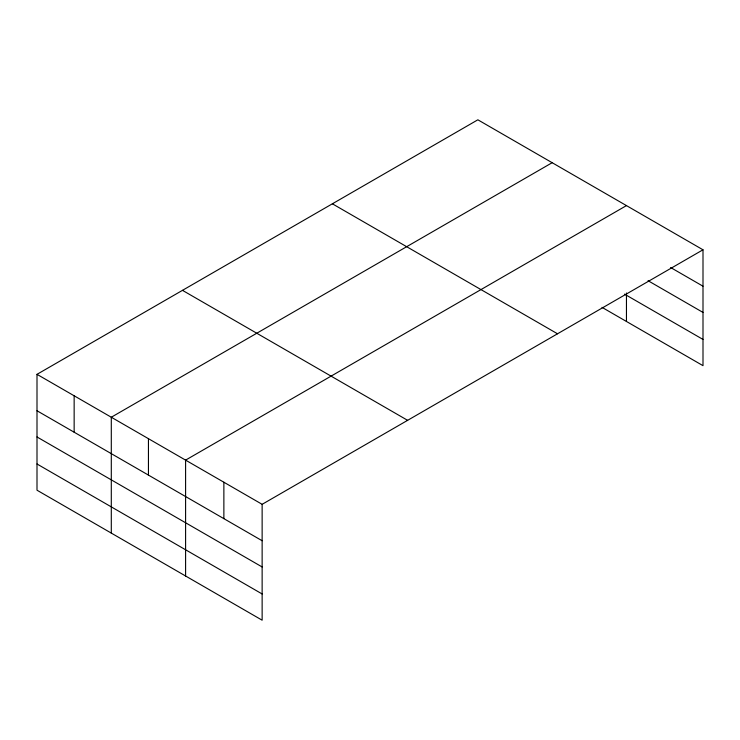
<?xml version="1.0" encoding="UTF-8"?>
<svg xmlns="http://www.w3.org/2000/svg" width="740" height="740" viewBox="0 0 740 740"><rect width="100%" height="100%" fill="white"/><g stroke="black" fill="none" stroke-linecap="round" stroke-linejoin="round"><path stroke-width="1.11" d="M37 374.338L262.136 504.319L262.136 620.194L37 490.204L37 374.338L477.864 119.806L703 249.796L703 365.662L602.018 307.359M552.16 162.708L111.296 417.231L111.296 533.105M626.456 205.6L185.592 460.123L185.592 575.998M262.136 504.319L703 249.796M670.616 267.51L703 286.204M648.046 280.7L703 312.428M624.495 294.122L703 339.438M332.38 203.805L557.516 333.786M182.484 290.348L407.62 420.329M37 410.756L262.136 540.737M37 436.97L262.136 566.96M37 463.989L262.136 593.97M626.456 292.994L626.456 321.465M223.869 482.221L223.869 518.638M148.444 438.681L148.444 475.099M74.148 395.789L74.148 432.197"/></g></svg>
